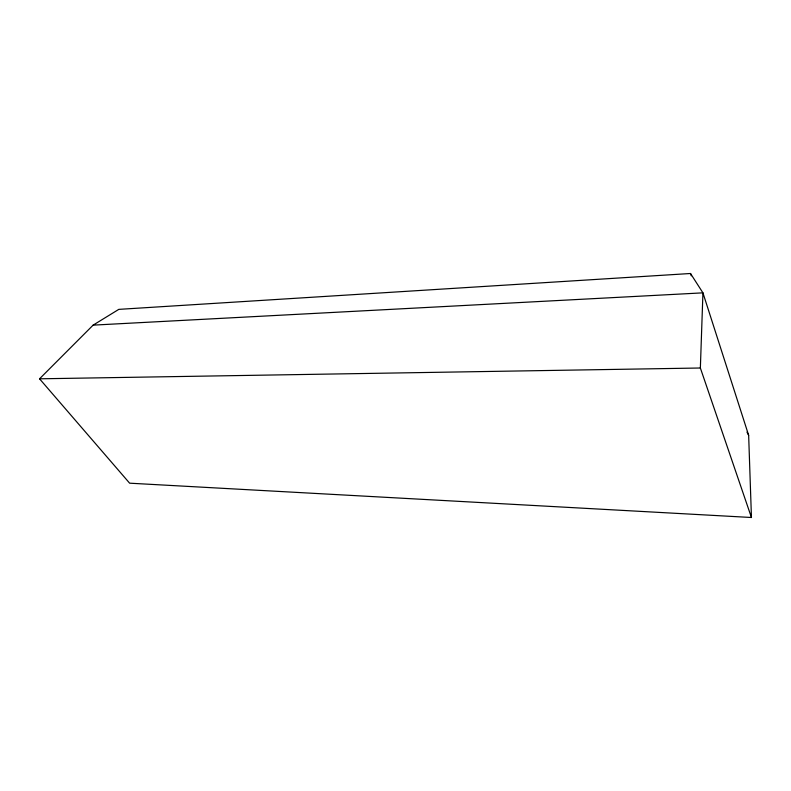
<?xml version="1.0" encoding="UTF-8"?>
<svg xmlns="http://www.w3.org/2000/svg" width="791" height="791" viewBox="0 0 791 791"><rect width="100%" height="100%" fill="white"/><g stroke="black" fill="none" stroke-linecap="round" stroke-linejoin="round"><path stroke-width="1.19" d="M751.45 517.502L700.361 368.003L702.932 292.848L690.513 273.498L118.808 309.37L93.13 325.131L39.55 378.81L129.625 483.182L751.45 517.502L748.652 435.297L702.932 292.848L93.13 325.131M39.55 378.81L700.361 368.003M746.981 432.113L748.652 435.297M690.513 273.498L691.265 275.832"/></g></svg>
